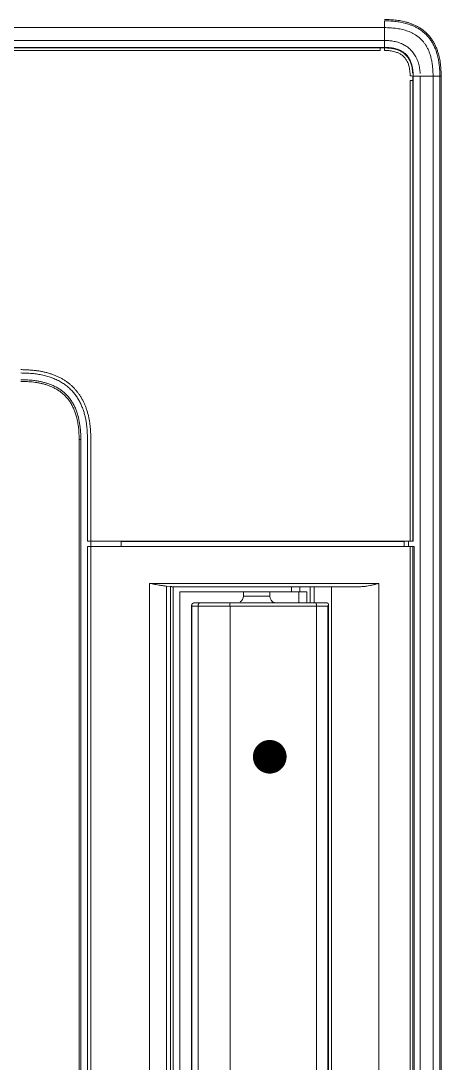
# Model space of a CAD drawing. Header units: metres. Extents: x -101133.8 to -101066.7, y -24899.3 to -24824.7.
# Drawn here: x -101109.6996 to -101109.5748, y -24853.4134 to -24853.1038 of the extents above; entities that cross this region are included whole.
import ezdxf

# ---------------------------------------------------------------- set-up
doc = ezdxf.new("R2010")
doc.units = ezdxf.units.M
doc.header["$LTSCALE"] = 0.2
doc.header["$PDSIZE"] = -5
doc.layers.add('CMT-CVC-MATERIEL', color=30, linetype='Continuous')

# ---------------------------------------------------------------- blocks, each defined once
blk = doc.blocks.new('Cassette 600x600')
at = {"linetype": 'Continuous', "lineweight": 13}
for p, q in [((-19987.53, 565.59), (-20573.93, 565.59)), ((-19987.53, 565.59), (-19987.53, 561.77)), ((-20573.93, 561.77), (-19987.53, 561.77)), ((-19987.53, 559.7), (-19987.53, 561.77)), ((-19987.53, 559.7), (-20125.73, 559.7)), ((-20125.73, 559.55), (-19988.84, 559.55)), ((-19988.84, 558.84), (-20125.73, 558.84)), ((-19988.84, 559.55), (-19987.53, 559.55)), ((-19987.53, 559.55), (-19987.53, 559.7)), ((-19979.18, 551.21), (-19979.18, 549.89)), ((-19979.03, 551.21), (-19979.18, 551.21)), ((-19979.03, 413.01), (-19979.03, 551.21)), ((-19979.03, 551.21), (-19976.97, 551.21)), ((-19976.97, 551.21), (-19976.97, -35.19)), ((-19973.14, 551.21), (-19976.97, 551.21)), ((-19973.14, -35.19), (-19973.14, 551.21)), ((-19971.13, 551.21), (-19971.13, -35.19)), ((-19970.73, 551.21), (-19971.13, 551.21)), ((-19970.73, 551.21), (-19970.73, -35.19)), ((-19979.9, 413.01), (-19979.9, 549.89)), ((-19979.18, 549.89), (-19979.18, 413.01)), ((-20078.23, 443.21), (-20077.73, 443.21)), ((-20078.23, 72.81), (-20078.23, 443.21)), ((-20077.73, 443.21), (-20077.73, 72.81)), ((-20075.73, 422.21), (-20075.73, 443.21)), ((-20074.73, 413.01), (-20074.73, 443.21)), ((-20075.73, 413.01), (-20075.73, 422.21)), ((-20075.73, 415.01), (-20075.73, 414.23)), ((-20074.73, 413.01), (-20075.73, 413.01)), ((-19979.9, 413.01), (-20074.73, 413.01)), ((-20074.73, 411.51), (-20074.73, 413.01)), ((-20065.73, 412.91), (-19981.73, 412.91)), ((-20065.73, 412.91), (-20065.73, 411.51)), ((-19981.73, 413.01), (-19981.73, 412.91)), ((-19981.73, 412.91), (-19981.73, 411.51)), ((-19980.43, 411.51), (-19980.43, 413.01)), ((-19979.18, 413.01), (-19979.9, 413.01)), ((-19979.03, 413.01), (-19979.18, 413.01)), ((-20075.73, 411.51), (-20074.73, 411.51)), ((-20075.73, 104.51), (-20075.73, 411.51)), ((-20074.73, 104.51), (-20074.73, 411.51)), ((-19979.9, 411.51), (-20074.73, 411.51)), ((-19979.9, 104.51), (-19979.9, 411.51)), ((-19979.9, 411.51), (-19979.18, 411.51)), ((-19979.18, 411.51), (-19979.18, 104.51)), ((-19978.72, 411.51), (-19979.18, 411.51)), ((-19978.72, 411.51), (-19978.72, 104.51)), ((-20057.38, 400.51), (-19989.24, 400.51)), ((-20057.38, 115.51), (-20057.38, 400.51)), ((-20052.26, 399.7), (-20052.26, 116.31)), ((-20051.11, 399.59), (-20052.26, 399.7)), ((-20051.11, 116.42), (-20051.11, 399.59)), ((-19994.83, 399.51), (-20050.47, 399.51)), ((-20050.33, 399.51), (-20050.33, 116.51)), ((-20015.19, 398.01), (-20015.19, 399.51)), ((-20012.73, 399.51), (-20012.73, 398.01)), ((-20009.63, 394.71), (-20009.63, 399.51)), ((-20008.47, 394.71), (-20008.47, 399.51)), ((-20003.29, 116.51), (-20003.29, 399.51)), ((-19989.24, 400.51), (-19989.24, 115.51)), ((-20015.19, 398.01), (-20048.33, 398.01)), ((-20048.33, 398.01), (-20048.33, 118.01)), ((-20029.43, 398.01), (-20029.43, 396.71)), ((-20029.43, 396.71), (-20021.63, 396.71)), ((-20021.63, 396.71), (-20021.63, 398.01)), ((-20012.73, 398.01), (-20015.19, 398.01)), ((-20013.03, 398.01), (-20013.03, 394.71)), ((-20010.61, 398.01), (-20012.73, 398.01)), ((-20010.61, 398.01), (-20010.61, 394.71)), ((-20044.82, 393.97), (-20044.82, 122.04)), ((-20042.93, 393.71), (-20044.78, 393.71)), ((-20044.78, 393.71), (-20044.78, 122.31)), ((-20044.11, 394.7), (-20043.93, 394.71)), ((-20043.93, 394.71), (-20042.33, 394.71)), ((-20042.93, 393.71), (-20042.93, 122.31)), ((-20033.43, 393.71), (-20042.93, 393.71)), ((-20042.33, 394.71), (-20033.4, 394.71)), ((-20033.43, 393.71), (-20033.43, 122.31)), ((-20007.73, 393.71), (-20033.43, 393.71)), ((-20033.4, 394.71), (-20008.02, 394.71)), ((-20008.02, 394.71), (-20004.88, 394.71)), ((-20007.73, 393.71), (-20007.73, 122.31)), ((-20004.35, 393.71), (-20007.73, 393.71)), ((-20004.88, 394.71), (-20004.66, 394.69)), ((-20004.35, 122.31), (-20004.35, 393.71)), ((-20004.19, 121.78), (-20004.19, 394.23))]:
    blk.add_line(p, q, dxfattribs=at)
at = {"linetype": 'Continuous', "const_width": 5}
blk.add_lwpolyline([(-20024.13, 349.01, 1), (-20019.13, 349.01, 1)], format="xyb", close=True, dxfattribs=at)
at = {"linetype": 'Continuous', "lineweight": 13}
for centre, radius, start, end in [((-19996.42, 558.93), 8.91, 359.2804, 4.0261), ((-19979.81, 542.32), 8.91, 85.9739, 90.7197), ((-20031.43, 396.71), 2, 300.8445, 0), ((-20019.63, 396.71), 2, 180, 253.2061), ((-20026.04, 393.95), 7.4, 174.1787, 181.9347)]:
    blk.add_arc(centre, radius, start, end, dxfattribs=at)
for points, knots in [([(-19970.73, 551.21), (-19970.74, 551.5), (-19970.75, 551.8), (-19970.76, 552.1), (-19970.77, 552.4), (-19970.78, 552.69), (-19970.8, 552.99), (-19970.81, 553.29), (-19970.83, 553.59), (-19970.85, 553.88), (-19970.88, 554.18), (-19970.91, 554.48), (-19970.94, 554.77), (-19970.98, 555.07), (-19971.02, 555.36), (-19971.07, 555.66), (-19971.11, 555.95), (-19971.17, 556.24), (-19971.23, 556.53), (-19971.29, 556.82), (-19971.36, 557.1), (-19971.44, 557.4), (-19971.52, 557.7), (-19971.61, 558.02), (-19971.68, 558.26), (-19971.75, 558.48), (-19971.8, 558.62), (-19971.86, 558.79), (-19971.92, 558.95), (-19971.99, 559.14), (-19972.06, 559.31), (-19972.12, 559.49), (-19972.19, 559.66), (-19972.27, 559.83), (-19972.34, 560), (-19972.42, 560.17), (-19972.5, 560.34), (-19972.58, 560.51), (-19972.66, 560.67), (-19972.75, 560.84), (-19972.84, 561), (-19972.93, 561.17), (-19973.02, 561.33), (-19973.12, 561.49), (-19973.22, 561.65), (-19973.32, 561.8), (-19973.42, 561.96), (-19973.52, 562.11), (-19973.63, 562.26), (-19973.74, 562.42), (-19973.85, 562.57), (-19973.97, 562.72), (-19974.08, 562.86), (-19974.2, 563.01), (-19974.33, 563.15), (-19974.45, 563.29), (-19974.57, 563.43), (-19974.7, 563.57), (-19974.83, 563.7), (-19974.97, 563.84), (-19975.1, 563.97), (-19975.24, 564.1), (-19975.38, 564.23), (-19975.52, 564.35), (-19975.66, 564.47), (-19975.8, 564.59), (-19975.95, 564.71), (-19976.1, 564.83), (-19976.25, 564.95), (-19976.4, 565.05), (-19976.54, 565.16), (-19976.67, 565.25), (-19976.86, 565.37), (-19977.09, 565.52), (-19977.42, 565.72), (-19977.73, 565.89), (-19978.04, 566.07), (-19978.33, 566.21), (-19978.64, 566.35), (-19978.94, 566.48), (-19979.25, 566.62), (-19979.57, 566.74), (-19979.9, 566.86), (-19980.23, 566.97), (-19980.53, 567.07), (-19980.84, 567.16), (-19981.11, 567.24), (-19981.39, 567.31), (-19981.67, 567.38), (-19981.96, 567.45), (-19982.25, 567.51), (-19982.54, 567.57), (-19982.83, 567.63), (-19983.12, 567.68), (-19983.41, 567.72), (-19983.7, 567.76), (-19983.99, 567.8), (-19984.29, 567.83), (-19984.58, 567.86), (-19984.87, 567.88), (-19985.17, 567.91), (-19985.46, 567.92), (-19985.76, 567.94), (-19986.05, 567.95), (-19986.35, 567.97), (-19986.64, 567.98), (-19986.94, 567.99), (-19987.23, 568), (-19987.53, 568.01)], [0, 0, 0, 0, 1, 1, 1, 2, 2, 2, 3, 3, 3, 4, 4, 4, 5, 5, 5, 6, 6, 6, 7, 7, 7, 8, 8, 8, 9, 9, 9, 10, 10, 10, 11, 11, 11, 12, 12, 12, 13, 13, 13, 14, 14, 14, 15, 15, 15, 16, 16, 16, 17, 17, 17, 18, 18, 18, 19, 19, 19, 20, 20, 20, 21, 21, 21, 22, 22, 22, 23, 23, 23, 24, 24, 24, 25, 25, 25, 26, 26, 26, 27, 27, 27, 28, 28, 28, 29, 29, 29, 30, 30, 30, 31, 31, 31, 32, 32, 32, 33, 33, 33, 34, 34, 34, 35, 35, 35, 36, 36, 36, 36]), ([(-19987.53, 565.59), (-19987.53, 565.66), (-19987.53, 565.72), (-19987.53, 565.79), (-19987.53, 565.85), (-19987.53, 565.92), (-19987.53, 565.98), (-19987.53, 566.05), (-19987.53, 566.11), (-19987.53, 566.17), (-19987.53, 566.23), (-19987.53, 566.3), (-19987.53, 566.35), (-19987.53, 566.41), (-19987.53, 566.47), (-19987.53, 566.53), (-19987.53, 566.58), (-19987.53, 566.64), (-19987.53, 566.69), (-19987.53, 566.74), (-19987.53, 566.79), (-19987.53, 566.84), (-19987.53, 566.89), (-19987.53, 566.94), (-19987.53, 566.99), (-19987.53, 567.03), (-19987.53, 567.07), (-19987.53, 567.12), (-19987.53, 567.16), (-19987.53, 567.2), (-19987.53, 567.23), (-19987.53, 567.27), (-19987.53, 567.3), (-19987.53, 567.33), (-19987.53, 567.37), (-19987.53, 567.39), (-19987.53, 567.42), (-19987.53, 567.44), (-19987.53, 567.46), (-19987.53, 567.48), (-19987.53, 567.5), (-19987.53, 567.52), (-19987.53, 567.53), (-19987.53, 567.55), (-19987.53, 567.56), (-19987.53, 567.57), (-19987.53, 567.58), (-19987.53, 567.59), (-19987.53, 567.61)], [0, 0, 0, 0, 1, 1, 1, 2, 2, 2, 3, 3, 3, 4, 4, 4, 5, 5, 5, 6, 6, 6, 7, 7, 7, 8, 8, 8, 9, 9, 9, 10, 10, 10, 11, 11, 11, 12, 12, 12, 13, 13, 13, 14, 14, 14, 15, 15, 15, 16, 16, 16, 16]), ([(-19987.53, 567.61), (-19987.48, 567.61), (-19987.44, 567.61), (-19987.39, 567.61), (-19987.34, 567.61), (-19987.3, 567.61), (-19987.25, 567.6), (-19987.2, 567.6), (-19987.15, 567.6), (-19987.11, 567.6), (-19987.06, 567.6), (-19987.02, 567.6), (-19986.97, 567.6), (-19986.76, 567.6), (-19986.43, 567.59), (-19986.13, 567.58), (-19985.84, 567.56), (-19985.57, 567.55), (-19985.3, 567.53), (-19985.03, 567.51), (-19984.75, 567.48), (-19984.47, 567.45), (-19984.19, 567.42), (-19983.92, 567.39), (-19983.64, 567.35), (-19983.37, 567.31), (-19983.1, 567.27), (-19982.82, 567.22), (-19982.55, 567.17), (-19982.28, 567.11), (-19982.01, 567.05), (-19981.74, 566.99), (-19981.46, 566.92), (-19981.2, 566.85), (-19980.94, 566.78), (-19980.69, 566.71), (-19980.4, 566.61), (-19980.12, 566.52), (-19979.79, 566.4), (-19979.48, 566.28), (-19979.17, 566.15), (-19978.87, 566.02), (-19978.58, 565.88), (-19978.29, 565.75), (-19978.01, 565.6), (-19977.71, 565.43), (-19977.41, 565.26), (-19977.1, 565.06), (-19976.88, 564.91), (-19976.71, 564.79), (-19976.59, 564.71), (-19976.46, 564.61), (-19976.33, 564.51), (-19976.19, 564.4), (-19976.06, 564.29), (-19975.92, 564.18), (-19975.8, 564.07), (-19975.67, 563.96), (-19975.54, 563.84), (-19975.42, 563.72), (-19975.29, 563.6), (-19975.17, 563.48), (-19975.05, 563.36), (-19974.94, 563.24), (-19974.82, 563.11), (-19974.7, 562.98), (-19974.59, 562.85), (-19974.48, 562.72), (-19974.37, 562.59), (-19974.27, 562.46), (-19974.16, 562.32), (-19974.06, 562.19), (-19973.96, 562.04), (-19973.85, 561.9), (-19973.74, 561.73), (-19973.64, 561.57), (-19973.53, 561.4), (-19973.43, 561.24), (-19973.34, 561.07), (-19973.24, 560.91), (-19973.15, 560.74), (-19973.06, 560.57), (-19972.97, 560.4), (-19972.88, 560.23), (-19972.8, 560.05), (-19972.72, 559.88), (-19972.64, 559.7), (-19972.57, 559.53), (-19972.49, 559.35), (-19972.42, 559.17), (-19972.35, 558.99), (-19972.29, 558.81), (-19972.22, 558.62), (-19972.16, 558.45), (-19972.1, 558.27), (-19972.05, 558.1), (-19971.99, 557.9), (-19971.93, 557.69), (-19971.86, 557.44), (-19971.8, 557.2), (-19971.74, 556.96), (-19971.68, 556.73), (-19971.63, 556.49), (-19971.58, 556.26), (-19971.54, 556.02), (-19971.5, 555.78), (-19971.45, 555.54), (-19971.42, 555.31), (-19971.38, 555.07), (-19971.35, 554.83), (-19971.32, 554.59), (-19971.29, 554.35), (-19971.26, 554.11), (-19971.24, 553.86), (-19971.22, 553.63), (-19971.2, 553.39), (-19971.19, 553.16), (-19971.17, 552.91), (-19971.16, 552.65), (-19971.15, 552.37), (-19971.14, 552.18), (-19971.14, 552.09), (-19971.14, 552.02), (-19971.14, 551.94), (-19971.14, 551.86), (-19971.14, 551.78), (-19971.13, 551.69), (-19971.13, 551.61), (-19971.13, 551.53), (-19971.13, 551.45), (-19971.13, 551.37), (-19971.13, 551.29), (-19971.13, 551.21)], [0, 0, 0, 0, 1, 1, 1, 2, 2, 2, 3, 3, 3, 4, 4, 4, 5, 5, 5, 6, 6, 6, 7, 7, 7, 8, 8, 8, 9, 9, 9, 10, 10, 10, 11, 11, 11, 12, 12, 12, 13, 13, 13, 14, 14, 14, 15, 15, 15, 16, 16, 16, 17, 17, 17, 18, 18, 18, 19, 19, 19, 20, 20, 20, 21, 21, 21, 22, 22, 22, 23, 23, 23, 24, 24, 24, 25, 25, 25, 26, 26, 26, 27, 27, 27, 28, 28, 28, 29, 29, 29, 30, 30, 30, 31, 31, 31, 32, 32, 32, 33, 33, 33, 34, 34, 34, 35, 35, 35, 36, 36, 36, 37, 37, 37, 38, 38, 38, 39, 39, 39, 40, 40, 40, 41, 41, 41, 42, 42, 42, 43, 43, 43, 44, 44, 44, 44]), ([(-19973.14, 551.21), (-19973.14, 551.28), (-19973.14, 551.36), (-19973.14, 551.43), (-19973.14, 551.51), (-19973.14, 551.59), (-19973.15, 551.66), (-19973.15, 551.74), (-19973.15, 551.82), (-19973.15, 551.89), (-19973.15, 551.97), (-19973.15, 552.03), (-19973.16, 552.12), (-19973.16, 552.29), (-19973.17, 552.55), (-19973.18, 552.78), (-19973.2, 553.01), (-19973.21, 553.22), (-19973.23, 553.44), (-19973.25, 553.66), (-19973.27, 553.88), (-19973.29, 554.1), (-19973.32, 554.32), (-19973.34, 554.54), (-19973.38, 554.75), (-19973.41, 554.97), (-19973.44, 555.19), (-19973.48, 555.4), (-19973.52, 555.62), (-19973.56, 555.84), (-19973.6, 556.05), (-19973.65, 556.27), (-19973.7, 556.47), (-19973.75, 556.69), (-19973.81, 556.91), (-19973.88, 557.15), (-19973.93, 557.33), (-19973.99, 557.51), (-19974.03, 557.65), (-19974.08, 557.8), (-19974.13, 557.95), (-19974.19, 558.11), (-19974.25, 558.26), (-19974.31, 558.42), (-19974.37, 558.57), (-19974.43, 558.72), (-19974.5, 558.87), (-19974.56, 559.02), (-19974.63, 559.17), (-19974.7, 559.32), (-19974.78, 559.46), (-19974.85, 559.61), (-19974.93, 559.75), (-19975, 559.9), (-19975.09, 560.04), (-19975.17, 560.18), (-19975.26, 560.33), (-19975.34, 560.46), (-19975.43, 560.59), (-19975.5, 560.7), (-19975.62, 560.87), (-19975.76, 561.05), (-19975.95, 561.3), (-19976.14, 561.53), (-19976.34, 561.76), (-19976.52, 561.95), (-19976.72, 562.15), (-19976.92, 562.34), (-19977.13, 562.53), (-19977.35, 562.71), (-19977.57, 562.89), (-19977.8, 563.06), (-19978.03, 563.22), (-19978.26, 563.38), (-19978.49, 563.53), (-19978.73, 563.67), (-19978.97, 563.81), (-19979.22, 563.94), (-19979.47, 564.06), (-19979.72, 564.18), (-19979.98, 564.29), (-19980.24, 564.4), (-19980.5, 564.5), (-19980.76, 564.6), (-19981.02, 564.68), (-19981.29, 564.77), (-19981.55, 564.85), (-19981.81, 564.92), (-19982.08, 565), (-19982.34, 565.06), (-19982.61, 565.12), (-19982.88, 565.18), (-19983.15, 565.23), (-19983.42, 565.28), (-19983.69, 565.32), (-19983.96, 565.36), (-19984.24, 565.4), (-19984.51, 565.43), (-19984.78, 565.46), (-19985.06, 565.48), (-19985.33, 565.5), (-19985.6, 565.52), (-19985.88, 565.53), (-19986.15, 565.55), (-19986.43, 565.56), (-19986.7, 565.57), (-19986.98, 565.58), (-19987.25, 565.58), (-19987.53, 565.59)], [0, 0, 0, 0, 1, 1, 1, 2, 2, 2, 3, 3, 3, 4, 4, 4, 5, 5, 5, 6, 6, 6, 7, 7, 7, 8, 8, 8, 9, 9, 9, 10, 10, 10, 11, 11, 11, 12, 12, 12, 13, 13, 13, 14, 14, 14, 15, 15, 15, 16, 16, 16, 17, 17, 17, 18, 18, 18, 19, 19, 19, 20, 20, 20, 21, 21, 21, 22, 22, 22, 23, 23, 23, 24, 24, 24, 25, 25, 25, 26, 26, 26, 27, 27, 27, 28, 28, 28, 29, 29, 29, 30, 30, 30, 31, 31, 31, 32, 32, 32, 33, 33, 33, 34, 34, 34, 35, 35, 35, 36, 36, 36, 36]), ([(-19987.53, 561.77), (-19987.33, 561.77), (-19987.12, 561.76), (-19986.92, 561.76), (-19986.72, 561.75), (-19986.51, 561.74), (-19986.31, 561.72), (-19986.1, 561.71), (-19985.9, 561.69), (-19985.7, 561.67), (-19985.5, 561.64), (-19985.32, 561.62), (-19985.09, 561.58), (-19984.87, 561.54), (-19984.6, 561.49), (-19984.35, 561.43), (-19984.09, 561.37), (-19983.85, 561.31), (-19983.61, 561.24), (-19983.37, 561.17), (-19983.14, 561.09), (-19982.89, 560.99), (-19982.65, 560.9), (-19982.4, 560.79), (-19982.2, 560.69), (-19981.99, 560.59), (-19981.83, 560.51), (-19981.67, 560.42), (-19981.5, 560.32), (-19981.33, 560.22), (-19981.16, 560.11), (-19980.99, 560), (-19980.83, 559.88), (-19980.67, 559.76), (-19980.52, 559.65), (-19980.37, 559.53), (-19980.21, 559.39), (-19980.04, 559.24), (-19979.86, 559.08), (-19979.7, 558.91), (-19979.53, 558.73), (-19979.37, 558.56), (-19979.22, 558.38), (-19979.08, 558.2), (-19978.93, 558.01), (-19978.8, 557.82), (-19978.66, 557.64), (-19978.54, 557.45), (-19978.41, 557.23), (-19978.29, 557.02), (-19978.16, 556.77), (-19978.04, 556.53), (-19977.92, 556.29), (-19977.82, 556.04), (-19977.73, 555.8), (-19977.63, 555.55), (-19977.55, 555.3), (-19977.47, 555.04), (-19977.4, 554.78), (-19977.33, 554.52), (-19977.27, 554.27), (-19977.22, 554.01), (-19977.17, 553.76), (-19977.13, 553.51), (-19977.09, 553.26), (-19977.06, 553), (-19977.04, 552.74), (-19977.01, 552.49), (-19977, 552.23), (-19976.98, 551.97)], [0, 0, 0, 0, 1, 1, 1, 2, 2, 2, 3, 3, 3, 4, 4, 4, 5, 5, 5, 6, 6, 6, 7, 7, 7, 8, 8, 8, 9, 9, 9, 10, 10, 10, 11, 11, 11, 12, 12, 12, 13, 13, 13, 14, 14, 14, 15, 15, 15, 16, 16, 16, 17, 17, 17, 18, 18, 18, 19, 19, 19, 20, 20, 20, 21, 21, 21, 22, 22, 22, 23, 23, 23, 23]), ([(-19988.84, 558.84), (-19988.84, 558.86), (-19988.84, 558.89), (-19988.84, 558.91), (-19988.84, 558.93), (-19988.84, 558.96), (-19988.84, 558.98), (-19988.84, 559), (-19988.84, 559.02), (-19988.84, 559.05), (-19988.84, 559.07), (-19988.84, 559.09), (-19988.84, 559.11), (-19988.84, 559.13), (-19988.84, 559.15), (-19988.84, 559.17), (-19988.84, 559.19), (-19988.84, 559.21), (-19988.84, 559.23), (-19988.84, 559.25), (-19988.84, 559.27), (-19988.84, 559.29), (-19988.84, 559.3), (-19988.84, 559.32), (-19988.84, 559.34), (-19988.84, 559.35), (-19988.84, 559.37), (-19988.84, 559.38), (-19988.84, 559.4), (-19988.84, 559.41), (-19988.84, 559.42), (-19988.84, 559.44), (-19988.84, 559.45), (-19988.84, 559.46), (-19988.84, 559.47), (-19988.84, 559.48), (-19988.84, 559.49), (-19988.84, 559.5), (-19988.84, 559.5), (-19988.84, 559.51), (-19988.84, 559.52), (-19988.84, 559.52), (-19988.84, 559.53), (-19988.84, 559.53), (-19988.84, 559.54), (-19988.84, 559.54), (-19988.84, 559.55), (-19988.84, 559.55), (-19988.84, 559.55)], [0, 0, 0, 0, 1, 1, 1, 2, 2, 2, 3, 3, 3, 4, 4, 4, 5, 5, 5, 6, 6, 6, 7, 7, 7, 8, 8, 8, 9, 9, 9, 10, 10, 10, 11, 11, 11, 12, 12, 12, 13, 13, 13, 14, 14, 14, 15, 15, 15, 16, 16, 16, 16]), ([(-19979.03, 551.21), (-19979.04, 551.36), (-19979.04, 551.51), (-19979.05, 551.67), (-19979.05, 551.82), (-19979.06, 551.98), (-19979.07, 552.13), (-19979.07, 552.28), (-19979.08, 552.44), (-19979.1, 552.59), (-19979.11, 552.74), (-19979.12, 552.9), (-19979.14, 553.05), (-19979.16, 553.2), (-19979.18, 553.35), (-19979.21, 553.5), (-19979.23, 553.66), (-19979.26, 553.81), (-19979.29, 553.96), (-19979.32, 554.11), (-19979.36, 554.26), (-19979.4, 554.41), (-19979.44, 554.55), (-19979.48, 554.69), (-19979.53, 554.85), (-19979.58, 555.01), (-19979.65, 555.2), (-19979.72, 555.37), (-19979.79, 555.55), (-19979.86, 555.72), (-19979.94, 555.88), (-19980.02, 556.05), (-19980.11, 556.21), (-19980.2, 556.37), (-19980.3, 556.53), (-19980.4, 556.69), (-19980.51, 556.84), (-19980.61, 556.99), (-19980.73, 557.14), (-19980.85, 557.28), (-19980.98, 557.42), (-19981.11, 557.56), (-19981.24, 557.68), (-19981.38, 557.81), (-19981.52, 557.94), (-19981.66, 558.05), (-19981.81, 558.17), (-19981.97, 558.28), (-19982.12, 558.38), (-19982.27, 558.48), (-19982.41, 558.56), (-19982.55, 558.64), (-19982.7, 558.72), (-19982.85, 558.8), (-19983.01, 558.87), (-19983.16, 558.94), (-19983.32, 559), (-19983.48, 559.06), (-19983.64, 559.12), (-19983.81, 559.18), (-19983.96, 559.23), (-19984.11, 559.28), (-19984.25, 559.32), (-19984.39, 559.35), (-19984.54, 559.39), (-19984.69, 559.42), (-19984.83, 559.46), (-19984.98, 559.49), (-19985.13, 559.51), (-19985.28, 559.54), (-19985.43, 559.56), (-19985.57, 559.58), (-19985.72, 559.6), (-19985.87, 559.62), (-19986.02, 559.63), (-19986.17, 559.64), (-19986.32, 559.65), (-19986.47, 559.66), (-19986.63, 559.67), (-19986.78, 559.68), (-19986.93, 559.68), (-19987.08, 559.69), (-19987.23, 559.69), (-19987.38, 559.7), (-19987.53, 559.7)], [0, 0, 0, 0, 1, 1, 1, 2, 2, 2, 3, 3, 3, 4, 4, 4, 5, 5, 5, 6, 6, 6, 7, 7, 7, 8, 8, 8, 9, 9, 9, 10, 10, 10, 11, 11, 11, 12, 12, 12, 13, 13, 13, 14, 14, 14, 15, 15, 15, 16, 16, 16, 17, 17, 17, 18, 18, 18, 19, 19, 19, 20, 20, 20, 21, 21, 21, 22, 22, 22, 23, 23, 23, 24, 24, 24, 25, 25, 25, 26, 26, 26, 27, 27, 27, 28, 28, 28, 28]), ([(-19987.53, 559.55), (-19987.38, 559.55), (-19987.23, 559.55), (-19987.08, 559.55), (-19986.93, 559.55), (-19986.78, 559.54), (-19986.63, 559.53), (-19986.48, 559.52), (-19986.33, 559.51), (-19986.18, 559.5), (-19986.03, 559.49), (-19985.88, 559.47), (-19985.73, 559.45), (-19985.58, 559.43), (-19985.43, 559.41), (-19985.28, 559.39), (-19985.14, 559.37), (-19984.99, 559.34), (-19984.84, 559.31), (-19984.69, 559.28), (-19984.54, 559.24), (-19984.4, 559.21), (-19984.26, 559.17), (-19984.13, 559.13), (-19983.97, 559.08), (-19983.81, 559.03), (-19983.63, 558.97), (-19983.46, 558.91), (-19983.3, 558.84), (-19983.13, 558.77), (-19982.97, 558.7), (-19982.81, 558.62), (-19982.66, 558.54), (-19982.5, 558.45), (-19982.35, 558.36), (-19982.2, 558.27), (-19982.05, 558.17), (-19981.9, 558.06), (-19981.75, 557.95), (-19981.61, 557.83), (-19981.47, 557.71), (-19981.33, 557.58), (-19981.2, 557.45), (-19981.08, 557.32), (-19980.95, 557.18), (-19980.83, 557.04), (-19980.72, 556.89), (-19980.61, 556.75), (-19980.5, 556.59), (-19980.4, 556.43), (-19980.3, 556.26), (-19980.2, 556.09), (-19980.11, 555.92), (-19980.03, 555.74), (-19979.95, 555.56), (-19979.87, 555.38), (-19979.8, 555.19), (-19979.73, 555.02), (-19979.67, 554.84), (-19979.62, 554.68), (-19979.56, 554.46), (-19979.5, 554.23), (-19979.43, 553.93), (-19979.38, 553.65), (-19979.33, 553.38), (-19979.29, 553.11), (-19979.26, 552.84), (-19979.24, 552.57), (-19979.22, 552.3), (-19979.2, 552.02)], [0, 0, 0, 0, 1, 1, 1, 2, 2, 2, 3, 3, 3, 4, 4, 4, 5, 5, 5, 6, 6, 6, 7, 7, 7, 8, 8, 8, 9, 9, 9, 10, 10, 10, 11, 11, 11, 12, 12, 12, 13, 13, 13, 14, 14, 14, 15, 15, 15, 16, 16, 16, 17, 17, 17, 18, 18, 18, 19, 19, 19, 20, 20, 20, 21, 21, 21, 22, 22, 22, 23, 23, 23, 23]), ([(-19979.92, 551.23), (-19979.93, 551.48), (-19979.95, 551.74), (-19979.97, 552), (-19979.99, 552.25), (-19980.01, 552.51), (-19980.04, 552.76), (-19980.07, 553.01), (-19980.1, 553.26), (-19980.15, 553.52), (-19980.2, 553.78), (-19980.26, 554.06), (-19980.32, 554.27), (-19980.37, 554.48), (-19980.42, 554.61), (-19980.47, 554.76), (-19980.53, 554.92), (-19980.6, 555.08), (-19980.67, 555.25), (-19980.74, 555.41), (-19980.81, 555.56), (-19980.9, 555.71), (-19980.98, 555.86), (-19981.08, 556.02), (-19981.17, 556.15), (-19981.27, 556.29), (-19981.36, 556.41), (-19981.46, 556.54), (-19981.56, 556.66), (-19981.66, 556.78), (-19981.78, 556.89), (-19981.89, 557), (-19982, 557.11), (-19982.12, 557.22), (-19982.25, 557.32), (-19982.37, 557.42), (-19982.5, 557.51), (-19982.63, 557.6), (-19982.76, 557.68), (-19982.9, 557.76), (-19983.03, 557.84), (-19983.17, 557.91), (-19983.31, 557.98), (-19983.46, 558.05), (-19983.61, 558.12), (-19983.74, 558.17), (-19983.88, 558.23), (-19984, 558.27), (-19984.19, 558.33), (-19984.38, 558.39), (-19984.63, 558.47), (-19984.88, 558.52), (-19985.12, 558.58), (-19985.35, 558.63), (-19985.58, 558.66), (-19985.81, 558.7), (-19986.04, 558.73), (-19986.3, 558.75), (-19986.55, 558.78), (-19986.84, 558.8), (-19987.01, 558.8), (-19987.06, 558.8), (-19987.1, 558.81), (-19987.14, 558.81), (-19987.18, 558.81), (-19987.22, 558.81), (-19987.26, 558.81), (-19987.3, 558.81), (-19987.34, 558.81), (-19987.38, 558.81), (-19987.43, 558.82), (-19987.47, 558.82), (-19987.51, 558.82)], [0, 0, 0, 0, 1, 1, 1, 2, 2, 2, 3, 3, 3, 4, 4, 4, 5, 5, 5, 6, 6, 6, 7, 7, 7, 8, 8, 8, 9, 9, 9, 10, 10, 10, 11, 11, 11, 12, 12, 12, 13, 13, 13, 14, 14, 14, 15, 15, 15, 16, 16, 16, 17, 17, 17, 18, 18, 18, 19, 19, 19, 20, 20, 20, 21, 21, 21, 22, 22, 22, 23, 23, 23, 24, 24, 24, 24]), ([(-19973.14, 551.21), (-19973.08, 551.21), (-19973.01, 551.21), (-19972.95, 551.21), (-19972.88, 551.21), (-19972.82, 551.21), (-19972.75, 551.21), (-19972.69, 551.21), (-19972.62, 551.21), (-19972.56, 551.21), (-19972.5, 551.21), (-19972.44, 551.21), (-19972.38, 551.21), (-19972.32, 551.21), (-19972.26, 551.21), (-19972.21, 551.21), (-19972.15, 551.21), (-19972.1, 551.21), (-19972.04, 551.21), (-19971.99, 551.21), (-19971.94, 551.21), (-19971.89, 551.21), (-19971.84, 551.21), (-19971.79, 551.21), (-19971.75, 551.21), (-19971.7, 551.21), (-19971.66, 551.21), (-19971.62, 551.21), (-19971.58, 551.21), (-19971.54, 551.21), (-19971.5, 551.21), (-19971.47, 551.21), (-19971.43, 551.21), (-19971.4, 551.21), (-19971.37, 551.21), (-19971.34, 551.21), (-19971.32, 551.21), (-19971.29, 551.21), (-19971.27, 551.21), (-19971.25, 551.21), (-19971.23, 551.21), (-19971.22, 551.21), (-19971.2, 551.21), (-19971.19, 551.21), (-19971.18, 551.21), (-19971.16, 551.21), (-19971.15, 551.21), (-19971.14, 551.21), (-19971.13, 551.21)], [0, 0, 0, 0, 1, 1, 1, 2, 2, 2, 3, 3, 3, 4, 4, 4, 5, 5, 5, 6, 6, 6, 7, 7, 7, 8, 8, 8, 9, 9, 9, 10, 10, 10, 11, 11, 11, 12, 12, 12, 13, 13, 13, 14, 14, 14, 15, 15, 15, 16, 16, 16, 16]), ([(-19979.9, 549.89), (-19979.87, 549.89), (-19979.85, 549.89), (-19979.83, 549.89), (-19979.8, 549.89), (-19979.78, 549.89), (-19979.76, 549.89), (-19979.73, 549.89), (-19979.71, 549.89), (-19979.69, 549.89), (-19979.67, 549.89), (-19979.64, 549.89), (-19979.62, 549.89), (-19979.6, 549.89), (-19979.58, 549.89), (-19979.56, 549.89), (-19979.54, 549.89), (-19979.52, 549.89), (-19979.5, 549.89), (-19979.48, 549.89), (-19979.47, 549.89), (-19979.45, 549.89), (-19979.43, 549.89), (-19979.42, 549.89), (-19979.4, 549.89), (-19979.38, 549.89), (-19979.37, 549.89), (-19979.35, 549.89), (-19979.34, 549.89), (-19979.33, 549.89), (-19979.31, 549.89), (-19979.3, 549.89), (-19979.29, 549.89), (-19979.28, 549.89), (-19979.27, 549.89), (-19979.26, 549.89), (-19979.25, 549.89), (-19979.24, 549.89), (-19979.23, 549.89), (-19979.23, 549.89), (-19979.22, 549.89), (-19979.21, 549.89), (-19979.21, 549.89), (-19979.2, 549.89), (-19979.2, 549.89), (-19979.19, 549.89), (-19979.19, 549.89), (-19979.19, 549.89), (-19979.18, 549.89)], [0, 0, 0, 0, 1, 1, 1, 2, 2, 2, 3, 3, 3, 4, 4, 4, 5, 5, 5, 6, 6, 6, 7, 7, 7, 8, 8, 8, 9, 9, 9, 10, 10, 10, 11, 11, 11, 12, 12, 12, 13, 13, 13, 14, 14, 14, 15, 15, 15, 16, 16, 16, 16]), ([(-20074.73, 443.21), (-20074.74, 443.6), (-20074.76, 444), (-20074.77, 444.4), (-20074.79, 444.8), (-20074.81, 445.21), (-20074.83, 445.6), (-20074.85, 446), (-20074.88, 446.39), (-20074.92, 446.8), (-20074.95, 447.2), (-20075, 447.61), (-20075.05, 447.99), (-20075.1, 448.36), (-20075.15, 448.7), (-20075.22, 449.05), (-20075.28, 449.4), (-20075.35, 449.76), (-20075.43, 450.11), (-20075.51, 450.46), (-20075.6, 450.8), (-20075.7, 451.15), (-20075.8, 451.5), (-20075.91, 451.86), (-20076.02, 452.18), (-20076.13, 452.51), (-20076.24, 452.81), (-20076.36, 453.12), (-20076.48, 453.42), (-20076.6, 453.73), (-20076.74, 454.03), (-20076.88, 454.33), (-20077.02, 454.63), (-20077.17, 454.92), (-20077.33, 455.22), (-20077.49, 455.51), (-20077.66, 455.79), (-20077.82, 456.06), (-20077.99, 456.32), (-20078.17, 456.58), (-20078.34, 456.84), (-20078.53, 457.1), (-20078.72, 457.34), (-20078.92, 457.59), (-20079.12, 457.84), (-20079.33, 458.07), (-20079.53, 458.31), (-20079.75, 458.54), (-20079.97, 458.76), (-20080.2, 458.99), (-20080.43, 459.2), (-20080.66, 459.41), (-20080.9, 459.62), (-20081.14, 459.82), (-20081.39, 460.01), (-20081.64, 460.21), (-20081.9, 460.39), (-20082.15, 460.57), (-20082.41, 460.75), (-20082.67, 460.91), (-20082.95, 461.08), (-20083.23, 461.24), (-20083.52, 461.41), (-20083.81, 461.56), (-20084.11, 461.72), (-20084.4, 461.86), (-20084.71, 461.99), (-20085.01, 462.13), (-20085.31, 462.26), (-20085.62, 462.38), (-20085.92, 462.5), (-20086.22, 462.61), (-20086.55, 462.72), (-20086.88, 462.83), (-20087.23, 462.94), (-20087.58, 463.03), (-20087.93, 463.13), (-20088.28, 463.22), (-20088.63, 463.3), (-20088.98, 463.38), (-20089.33, 463.45), (-20089.68, 463.52), (-20090.03, 463.58), (-20090.37, 463.64), (-20090.75, 463.69), (-20091.12, 463.74), (-20091.53, 463.78), (-20091.94, 463.82), (-20092.34, 463.85), (-20092.73, 463.88), (-20093.13, 463.91), (-20093.53, 463.93), (-20093.93, 463.95), (-20094.33, 463.96), (-20094.73, 463.98), (-20095.13, 463.99), (-20095.53, 464.01)], [0, 0, 0, 0, 1, 1, 1, 2, 2, 2, 3, 3, 3, 4, 4, 4, 5, 5, 5, 6, 6, 6, 7, 7, 7, 8, 8, 8, 9, 9, 9, 10, 10, 10, 11, 11, 11, 12, 12, 12, 13, 13, 13, 14, 14, 14, 15, 15, 15, 16, 16, 16, 17, 17, 17, 18, 18, 18, 19, 19, 19, 20, 20, 20, 21, 21, 21, 22, 22, 22, 23, 23, 23, 24, 24, 24, 25, 25, 25, 26, 26, 26, 27, 27, 27, 28, 28, 28, 29, 29, 29, 30, 30, 30, 31, 31, 31, 32, 32, 32, 32]), ([(-20075.73, 443.21), (-20075.74, 443.59), (-20075.76, 443.97), (-20075.77, 444.36), (-20075.79, 444.74), (-20075.8, 445.13), (-20075.82, 445.51), (-20075.85, 445.89), (-20075.87, 446.28), (-20075.91, 446.66), (-20075.94, 447.04), (-20075.98, 447.42), (-20076.03, 447.81), (-20076.08, 448.19), (-20076.15, 448.58), (-20076.22, 448.98), (-20076.29, 449.37), (-20076.38, 449.76), (-20076.47, 450.14), (-20076.56, 450.51), (-20076.66, 450.88), (-20076.78, 451.28), (-20076.9, 451.68), (-20077.05, 452.1), (-20077.15, 452.4), (-20077.24, 452.64), (-20077.31, 452.81), (-20077.38, 452.99), (-20077.46, 453.17), (-20077.54, 453.37), (-20077.63, 453.57), (-20077.72, 453.76), (-20077.8, 453.95), (-20077.9, 454.14), (-20077.99, 454.32), (-20078.08, 454.51), (-20078.19, 454.7), (-20078.29, 454.88), (-20078.39, 455.07), (-20078.5, 455.25), (-20078.62, 455.44), (-20078.73, 455.62), (-20078.85, 455.8), (-20078.97, 455.98), (-20079.09, 456.16), (-20079.21, 456.33), (-20079.34, 456.51), (-20079.47, 456.68), (-20079.6, 456.85), (-20079.73, 457.01), (-20079.87, 457.17), (-20080, 457.33), (-20080.14, 457.49), (-20080.28, 457.64), (-20080.43, 457.8), (-20080.57, 457.95), (-20080.72, 458.1), (-20080.87, 458.24), (-20081.02, 458.39), (-20081.17, 458.53), (-20081.34, 458.67), (-20081.5, 458.81), (-20081.66, 458.95), (-20081.83, 459.09), (-20082, 459.22), (-20082.18, 459.36), (-20082.35, 459.48), (-20082.53, 459.61), (-20082.71, 459.74), (-20082.89, 459.86), (-20083.06, 459.97), (-20083.24, 460.08), (-20083.44, 460.2), (-20083.63, 460.32), (-20083.86, 460.45), (-20084.07, 460.57), (-20084.29, 460.69), (-20084.51, 460.8), (-20084.73, 460.9), (-20084.95, 461.01), (-20085.17, 461.11), (-20085.4, 461.21), (-20085.62, 461.31), (-20085.85, 461.4), (-20086.08, 461.49), (-20086.31, 461.58), (-20086.55, 461.66), (-20086.79, 461.74), (-20087.03, 461.82), (-20087.27, 461.9), (-20087.51, 461.97), (-20087.76, 462.04), (-20088, 462.11), (-20088.24, 462.17), (-20088.49, 462.23), (-20088.72, 462.29), (-20088.98, 462.35), (-20089.24, 462.41), (-20089.51, 462.46), (-20089.78, 462.52), (-20090.05, 462.57), (-20090.32, 462.61), (-20090.59, 462.65), (-20090.86, 462.7), (-20091.13, 462.73), (-20091.4, 462.77), (-20091.67, 462.8), (-20091.94, 462.83), (-20092.22, 462.85), (-20092.49, 462.88), (-20092.77, 462.9), (-20093.04, 462.92), (-20093.32, 462.93), (-20093.59, 462.95), (-20093.87, 462.96), (-20094.15, 462.97), (-20094.42, 462.98), (-20094.7, 462.98), (-20094.98, 462.99), (-20095.25, 463), (-20095.53, 463.01)], [0, 0, 0, 0, 1, 1, 1, 2, 2, 2, 3, 3, 3, 4, 4, 4, 5, 5, 5, 6, 6, 6, 7, 7, 7, 8, 8, 8, 9, 9, 9, 10, 10, 10, 11, 11, 11, 12, 12, 12, 13, 13, 13, 14, 14, 14, 15, 15, 15, 16, 16, 16, 17, 17, 17, 18, 18, 18, 19, 19, 19, 20, 20, 20, 21, 21, 21, 22, 22, 22, 23, 23, 23, 24, 24, 24, 25, 25, 25, 26, 26, 26, 27, 27, 27, 28, 28, 28, 29, 29, 29, 30, 30, 30, 31, 31, 31, 32, 32, 32, 33, 33, 33, 34, 34, 34, 35, 35, 35, 36, 36, 36, 37, 37, 37, 38, 38, 38, 39, 39, 39, 40, 40, 40, 40]), ([(-20095.53, 461.01), (-20095.21, 461), (-20094.88, 461), (-20094.56, 460.99), (-20094.23, 460.98), (-20093.91, 460.97), (-20093.59, 460.95), (-20093.26, 460.93), (-20092.94, 460.91), (-20092.62, 460.88), (-20092.29, 460.85), (-20091.97, 460.82), (-20091.65, 460.78), (-20091.32, 460.74), (-20090.99, 460.69), (-20090.67, 460.64), (-20090.34, 460.58), (-20090.01, 460.52), (-20089.69, 460.46), (-20089.37, 460.39), (-20089.06, 460.32), (-20088.72, 460.23), (-20088.39, 460.14), (-20088.03, 460.04), (-20087.77, 459.96), (-20087.55, 459.89), (-20087.4, 459.84), (-20087.24, 459.78), (-20087.07, 459.72), (-20086.89, 459.66), (-20086.71, 459.59), (-20086.54, 459.52), (-20086.37, 459.45), (-20086.2, 459.37), (-20086.03, 459.3), (-20085.86, 459.22), (-20085.69, 459.14), (-20085.52, 459.06), (-20085.34, 458.98), (-20085.17, 458.89), (-20085, 458.8), (-20084.84, 458.71), (-20084.67, 458.61), (-20084.51, 458.52), (-20084.35, 458.42), (-20084.18, 458.31), (-20084.02, 458.21), (-20083.86, 458.11), (-20083.71, 458), (-20083.55, 457.89), (-20083.4, 457.78), (-20083.25, 457.66), (-20083.11, 457.55), (-20082.96, 457.43), (-20082.82, 457.31), (-20082.67, 457.18), (-20082.53, 457.06), (-20082.39, 456.93), (-20082.26, 456.8), (-20082.12, 456.67), (-20081.99, 456.53), (-20081.86, 456.4), (-20081.72, 456.25), (-20081.59, 456.11), (-20081.46, 455.96), (-20081.34, 455.81), (-20081.21, 455.66), (-20081.09, 455.51), (-20080.97, 455.35), (-20080.86, 455.19), (-20080.74, 455.04), (-20080.63, 454.88), (-20080.52, 454.71), (-20080.41, 454.54), (-20080.3, 454.36), (-20080.2, 454.19), (-20080.09, 454.01), (-20079.99, 453.83), (-20079.89, 453.64), (-20079.79, 453.46), (-20079.7, 453.28), (-20079.61, 453.09), (-20079.52, 452.91), (-20079.44, 452.72), (-20079.35, 452.53), (-20079.27, 452.33), (-20079.19, 452.14), (-20079.12, 451.94), (-20079.04, 451.74), (-20078.97, 451.53), (-20078.9, 451.34), (-20078.83, 451.14), (-20078.77, 450.94), (-20078.7, 450.73), (-20078.64, 450.51), (-20078.57, 450.28), (-20078.53, 450.12), (-20078.5, 450.01), (-20078.48, 449.93), (-20078.46, 449.84), (-20078.44, 449.75), (-20078.42, 449.66), (-20078.39, 449.57), (-20078.37, 449.47), (-20078.35, 449.38), (-20078.33, 449.29), (-20078.31, 449.2), (-20078.29, 449.12), (-20078.27, 449.01), (-20078.21, 448.73), (-20078.13, 448.3), (-20078.07, 447.9), (-20078, 447.49), (-20077.96, 447.13), (-20077.91, 446.77), (-20077.87, 446.4), (-20077.84, 446.04), (-20077.81, 445.63), (-20077.78, 445.23), (-20077.76, 444.79), (-20077.75, 444.5), (-20077.75, 444.37), (-20077.75, 444.28), (-20077.74, 444.18), (-20077.74, 444.07), (-20077.74, 443.96), (-20077.74, 443.85), (-20077.74, 443.74), (-20077.73, 443.64), (-20077.73, 443.53), (-20077.73, 443.42), (-20077.73, 443.31), (-20077.73, 443.21)], [0, 0, 0, 0, 1, 1, 1, 2, 2, 2, 3, 3, 3, 4, 4, 4, 5, 5, 5, 6, 6, 6, 7, 7, 7, 8, 8, 8, 9, 9, 9, 10, 10, 10, 11, 11, 11, 12, 12, 12, 13, 13, 13, 14, 14, 14, 15, 15, 15, 16, 16, 16, 17, 17, 17, 18, 18, 18, 19, 19, 19, 20, 20, 20, 21, 21, 21, 22, 22, 22, 23, 23, 23, 24, 24, 24, 25, 25, 25, 26, 26, 26, 27, 27, 27, 28, 28, 28, 29, 29, 29, 30, 30, 30, 31, 31, 31, 32, 32, 32, 33, 33, 33, 34, 34, 34, 35, 35, 35, 36, 36, 36, 37, 37, 37, 38, 38, 38, 39, 39, 39, 40, 40, 40, 41, 41, 41, 42, 42, 42, 43, 43, 43, 44, 44, 44, 44]), ([(-20078.23, 443.21), (-20078.24, 443.49), (-20078.24, 443.78), (-20078.25, 444.06), (-20078.26, 444.35), (-20078.27, 444.63), (-20078.28, 444.92), (-20078.3, 445.2), (-20078.31, 445.49), (-20078.33, 445.77), (-20078.35, 446.06), (-20078.37, 446.34), (-20078.4, 446.62), (-20078.43, 446.91), (-20078.47, 447.19), (-20078.51, 447.47), (-20078.55, 447.76), (-20078.59, 448.04), (-20078.64, 448.32), (-20078.69, 448.6), (-20078.75, 448.87), (-20078.81, 449.16), (-20078.88, 449.45), (-20078.95, 449.75), (-20079.01, 449.99), (-20079.08, 450.22), (-20079.12, 450.39), (-20079.18, 450.57), (-20079.24, 450.76), (-20079.3, 450.96), (-20079.37, 451.15), (-20079.43, 451.35), (-20079.5, 451.54), (-20079.57, 451.73), (-20079.64, 451.92), (-20079.72, 452.1), (-20079.8, 452.29), (-20079.88, 452.48), (-20079.96, 452.66), (-20080.05, 452.85), (-20080.14, 453.03), (-20080.23, 453.21), (-20080.32, 453.39), (-20080.42, 453.57), (-20080.51, 453.74), (-20080.62, 453.92), (-20080.72, 454.1), (-20080.84, 454.27), (-20080.94, 454.44), (-20081.05, 454.6), (-20081.15, 454.74), (-20081.26, 454.89), (-20081.36, 455.04), (-20081.48, 455.18), (-20081.59, 455.33), (-20081.71, 455.47), (-20081.83, 455.61), (-20081.95, 455.75), (-20082.07, 455.89), (-20082.19, 456.02), (-20082.32, 456.15), (-20082.45, 456.29), (-20082.58, 456.42), (-20082.71, 456.54), (-20082.85, 456.67), (-20082.99, 456.79), (-20083.13, 456.91), (-20083.27, 457.03), (-20083.41, 457.15), (-20083.55, 457.26), (-20083.7, 457.37), (-20083.85, 457.48), (-20084, 457.59), (-20084.15, 457.69), (-20084.3, 457.79), (-20084.45, 457.89), (-20084.6, 457.99), (-20084.76, 458.08), (-20084.92, 458.18), (-20085.07, 458.27), (-20085.23, 458.35), (-20085.4, 458.44), (-20085.56, 458.52), (-20085.72, 458.6), (-20085.88, 458.68), (-20086.05, 458.76), (-20086.22, 458.84), (-20086.38, 458.91), (-20086.55, 458.98), (-20086.72, 459.05), (-20086.89, 459.12), (-20087.06, 459.18), (-20087.24, 459.25), (-20087.4, 459.31), (-20087.56, 459.36), (-20087.71, 459.41), (-20087.92, 459.48), (-20088.17, 459.56), (-20088.52, 459.66), (-20088.84, 459.75), (-20089.17, 459.84), (-20089.47, 459.91), (-20089.78, 459.97), (-20090.09, 460.04), (-20090.41, 460.1), (-20090.73, 460.15), (-20091.04, 460.2), (-20091.36, 460.24), (-20091.68, 460.28), (-20092, 460.32), (-20092.32, 460.35), (-20092.64, 460.37), (-20092.96, 460.4), (-20093.28, 460.42), (-20093.6, 460.44), (-20093.92, 460.45), (-20094.24, 460.46), (-20094.57, 460.48), (-20094.89, 460.49), (-20095.21, 460.5), (-20095.53, 460.51)], [0, 0, 0, 0, 1, 1, 1, 2, 2, 2, 3, 3, 3, 4, 4, 4, 5, 5, 5, 6, 6, 6, 7, 7, 7, 8, 8, 8, 9, 9, 9, 10, 10, 10, 11, 11, 11, 12, 12, 12, 13, 13, 13, 14, 14, 14, 15, 15, 15, 16, 16, 16, 17, 17, 17, 18, 18, 18, 19, 19, 19, 20, 20, 20, 21, 21, 21, 22, 22, 22, 23, 23, 23, 24, 24, 24, 25, 25, 25, 26, 26, 26, 27, 27, 27, 28, 28, 28, 29, 29, 29, 30, 30, 30, 31, 31, 31, 32, 32, 32, 33, 33, 33, 34, 34, 34, 35, 35, 35, 36, 36, 36, 37, 37, 37, 38, 38, 38, 39, 39, 39, 40, 40, 40, 40]), ([(-20052.26, 399.7), (-20052.42, 399.72), (-20052.58, 399.74), (-20052.74, 399.76), (-20052.9, 399.79), (-20053.06, 399.81), (-20053.23, 399.83), (-20053.39, 399.85), (-20053.56, 399.88), (-20053.72, 399.9), (-20053.87, 399.92), (-20054, 399.94), (-20054.2, 399.97), (-20054.42, 400), (-20054.71, 400.05), (-20054.99, 400.09), (-20055.26, 400.14), (-20055.52, 400.18), (-20055.77, 400.22), (-20056.03, 400.27), (-20056.27, 400.31), (-20056.56, 400.36), (-20056.85, 400.41), (-20057.17, 400.47), (-20057.35, 400.5), (-20057.35, 400.5), (-20057.36, 400.5), (-20057.36, 400.5), (-20057.36, 400.5), (-20057.36, 400.5), (-20057.37, 400.5), (-20057.37, 400.5), (-20057.37, 400.5), (-20057.38, 400.5), (-20057.38, 400.5), (-20057.38, 400.5), (-20057.38, 400.51)], [0, 0, 0, 0, 1, 1, 1, 2, 2, 2, 3, 3, 3, 4, 4, 4, 5, 5, 5, 6, 6, 6, 7, 7, 7, 8, 8, 8, 9, 9, 9, 10, 10, 10, 11, 11, 11, 12, 12, 12, 12]), ([(-20050.47, 399.51), (-20050.49, 399.51), (-20050.51, 399.51), (-20050.52, 399.51), (-20050.54, 399.51), (-20050.56, 399.51), (-20050.57, 399.52), (-20050.59, 399.52), (-20050.61, 399.52), (-20050.63, 399.52), (-20050.65, 399.53), (-20050.67, 399.53), (-20050.69, 399.53), (-20050.71, 399.54), (-20050.73, 399.54), (-20050.75, 399.54), (-20050.77, 399.55), (-20050.79, 399.55), (-20050.81, 399.56), (-20050.84, 399.56), (-20050.86, 399.56), (-20050.89, 399.57), (-20050.91, 399.57), (-20050.94, 399.58), (-20050.96, 399.58), (-20050.97, 399.58), (-20050.98, 399.58), (-20051, 399.58), (-20051.01, 399.58), (-20051.02, 399.58), (-20051.03, 399.59), (-20051.05, 399.59), (-20051.06, 399.59), (-20051.07, 399.59), (-20051.08, 399.59), (-20051.09, 399.59), (-20051.11, 399.59)], [0, 0, 0, 0, 1, 1, 1, 2, 2, 2, 3, 3, 3, 4, 4, 4, 5, 5, 5, 6, 6, 6, 7, 7, 7, 8, 8, 8, 9, 9, 9, 10, 10, 10, 11, 11, 11, 12, 12, 12, 12]), ([(-19989.24, 400.51), (-19989.25, 400.5), (-19989.25, 400.5), (-19989.25, 400.5), (-19989.25, 400.5), (-19989.25, 400.5), (-19989.26, 400.5), (-19989.26, 400.5), (-19989.26, 400.5), (-19989.26, 400.5), (-19989.26, 400.5), (-19989.26, 400.5), (-19989.27, 400.5), (-19989.46, 400.45), (-19989.82, 400.35), (-19990.14, 400.27), (-19990.46, 400.19), (-19990.74, 400.12), (-19991.02, 400.05), (-19991.31, 399.98), (-19991.6, 399.91), (-19991.92, 399.85), (-19992.24, 399.79), (-19992.58, 399.73), (-19992.83, 399.69), (-19993.03, 399.66), (-19993.17, 399.65), (-19993.33, 399.63), (-19993.48, 399.61), (-19993.66, 399.6), (-19993.83, 399.58), (-19994, 399.57), (-19994.16, 399.55), (-19994.33, 399.54), (-19994.49, 399.53), (-19994.66, 399.52), (-19994.83, 399.51)], [0, 0, 0, 0, 1, 1, 1, 2, 2, 2, 3, 3, 3, 4, 4, 4, 5, 5, 5, 6, 6, 6, 7, 7, 7, 8, 8, 8, 9, 9, 9, 10, 10, 10, 11, 11, 11, 12, 12, 12, 12]), ([(-20044.78, 393.71), (-20044.78, 393.71), (-20044.78, 393.71), (-20044.78, 393.71), (-20044.78, 393.71), (-20044.78, 393.71), (-20044.78, 393.71), (-20044.78, 393.71), (-20044.78, 393.71), (-20044.78, 393.71), (-20044.78, 393.71), (-20044.78, 393.71), (-20044.78, 393.71), (-20044.78, 393.72), (-20044.78, 393.73), (-20044.79, 393.74), (-20044.79, 393.76), (-20044.79, 393.77), (-20044.79, 393.78), (-20044.8, 393.79), (-20044.8, 393.8), (-20044.8, 393.81), (-20044.8, 393.82), (-20044.81, 393.83), (-20044.81, 393.84), (-20044.81, 393.86), (-20044.81, 393.9), (-20044.82, 393.93), (-20044.82, 393.96), (-20044.82, 393.98), (-20044.82, 394.01), (-20044.82, 394.04), (-20044.81, 394.06), (-20044.81, 394.09), (-20044.8, 394.12), (-20044.8, 394.15), (-20044.79, 394.17), (-20044.79, 394.2), (-20044.78, 394.21), (-20044.77, 394.23), (-20044.77, 394.25), (-20044.76, 394.27), (-20044.75, 394.29), (-20044.74, 394.31), (-20044.73, 394.33), (-20044.72, 394.35), (-20044.71, 394.36), (-20044.69, 394.38), (-20044.68, 394.4), (-20044.67, 394.42), (-20044.66, 394.43), (-20044.65, 394.44), (-20044.64, 394.45), (-20044.63, 394.46), (-20044.62, 394.47), (-20044.6, 394.49), (-20044.59, 394.5), (-20044.58, 394.51), (-20044.56, 394.52), (-20044.55, 394.53), (-20044.54, 394.54), (-20044.52, 394.55), (-20044.52, 394.56), (-20044.51, 394.56), (-20044.5, 394.57), (-20044.48, 394.58), (-20044.47, 394.58), (-20044.46, 394.59), (-20044.45, 394.59), (-20044.44, 394.6), (-20044.43, 394.61), (-20044.42, 394.61), (-20044.4, 394.62), (-20044.39, 394.62), (-20044.38, 394.63), (-20044.37, 394.63), (-20044.36, 394.64), (-20044.34, 394.64), (-20044.33, 394.65), (-20044.32, 394.65), (-20044.31, 394.66), (-20044.29, 394.66), (-20044.28, 394.66), (-20044.27, 394.67), (-20044.25, 394.67), (-20044.24, 394.67), (-20044.23, 394.67), (-20044.22, 394.68), (-20044.2, 394.68), (-20044.19, 394.68), (-20044.18, 394.68), (-20044.17, 394.69), (-20044.16, 394.69), (-20044.14, 394.69), (-20044.13, 394.69), (-20044.12, 394.69), (-20044.11, 394.7)], [0, 0, 0, 0, 1, 1, 1, 2, 2, 2, 3, 3, 3, 4, 4, 4, 5, 5, 5, 6, 6, 6, 7, 7, 7, 8, 8, 8, 9, 9, 9, 10, 10, 10, 11, 11, 11, 12, 12, 12, 13, 13, 13, 14, 14, 14, 15, 15, 15, 16, 16, 16, 17, 17, 17, 18, 18, 18, 19, 19, 19, 20, 20, 20, 21, 21, 21, 22, 22, 22, 23, 23, 23, 24, 24, 24, 25, 25, 25, 26, 26, 26, 27, 27, 27, 28, 28, 28, 29, 29, 29, 30, 30, 30, 31, 31, 31, 32, 32, 32, 32]), ([(-20042.33, 394.71), (-20042.33, 394.71), (-20042.33, 394.7), (-20042.34, 394.7), (-20042.34, 394.7), (-20042.34, 394.7), (-20042.34, 394.7), (-20042.35, 394.7), (-20042.35, 394.7), (-20042.35, 394.7), (-20042.35, 394.7), (-20042.36, 394.7), (-20042.36, 394.7), (-20042.37, 394.7), (-20042.38, 394.7), (-20042.38, 394.7), (-20042.39, 394.7), (-20042.4, 394.7), (-20042.41, 394.7), (-20042.42, 394.69), (-20042.43, 394.69), (-20042.44, 394.69), (-20042.44, 394.69), (-20042.45, 394.68), (-20042.46, 394.68), (-20042.47, 394.68), (-20042.49, 394.67), (-20042.51, 394.66), (-20042.53, 394.65), (-20042.54, 394.64), (-20042.56, 394.63), (-20042.57, 394.62), (-20042.59, 394.61), (-20042.6, 394.59), (-20042.62, 394.58), (-20042.63, 394.57), (-20042.65, 394.55), (-20042.66, 394.54), (-20042.68, 394.52), (-20042.69, 394.51), (-20042.7, 394.49), (-20042.72, 394.47), (-20042.73, 394.45), (-20042.74, 394.43), (-20042.75, 394.41), (-20042.76, 394.39), (-20042.78, 394.37), (-20042.79, 394.35), (-20042.8, 394.33), (-20042.81, 394.31), (-20042.82, 394.29), (-20042.83, 394.26), (-20042.84, 394.24), (-20042.85, 394.21), (-20042.86, 394.19), (-20042.86, 394.17), (-20042.87, 394.14), (-20042.88, 394.11), (-20042.88, 394.09), (-20042.89, 394.06), (-20042.9, 394.04), (-20042.9, 394.01), (-20042.91, 393.98), (-20042.91, 393.96), (-20042.91, 393.93), (-20042.92, 393.9), (-20042.92, 393.87), (-20042.92, 393.85), (-20042.92, 393.82), (-20042.92, 393.79), (-20042.93, 393.76), (-20042.93, 393.73), (-20042.93, 393.71)], [0, 0, 0, 0, 1, 1, 1, 2, 2, 2, 3, 3, 3, 4, 4, 4, 5, 5, 5, 6, 6, 6, 7, 7, 7, 8, 8, 8, 9, 9, 9, 10, 10, 10, 11, 11, 11, 12, 12, 12, 13, 13, 13, 14, 14, 14, 15, 15, 15, 16, 16, 16, 17, 17, 17, 18, 18, 18, 19, 19, 19, 20, 20, 20, 21, 21, 21, 22, 22, 22, 23, 23, 23, 24, 24, 24, 24]), ([(-20008.02, 394.71), (-20008.02, 394.71), (-20008.02, 394.7), (-20008.02, 394.7), (-20008.02, 394.7), (-20008.02, 394.7), (-20008.01, 394.7), (-20008.01, 394.7), (-20008.01, 394.7), (-20008.01, 394.7), (-20008.01, 394.7), (-20008.01, 394.7), (-20008.01, 394.7), (-20008, 394.7), (-20008, 394.7), (-20007.99, 394.7), (-20007.99, 394.7), (-20007.99, 394.7), (-20007.98, 394.7), (-20007.98, 394.69), (-20007.97, 394.69), (-20007.97, 394.69), (-20007.97, 394.69), (-20007.96, 394.68), (-20007.96, 394.68), (-20007.95, 394.68), (-20007.94, 394.67), (-20007.93, 394.66), (-20007.93, 394.65), (-20007.92, 394.64), (-20007.91, 394.63), (-20007.9, 394.62), (-20007.9, 394.61), (-20007.89, 394.59), (-20007.88, 394.58), (-20007.87, 394.57), (-20007.87, 394.55), (-20007.86, 394.54), (-20007.85, 394.52), (-20007.85, 394.51), (-20007.84, 394.49), (-20007.83, 394.47), (-20007.83, 394.45), (-20007.82, 394.43), (-20007.82, 394.41), (-20007.81, 394.39), (-20007.8, 394.37), (-20007.8, 394.35), (-20007.79, 394.33), (-20007.79, 394.31), (-20007.78, 394.29), (-20007.78, 394.26), (-20007.77, 394.24), (-20007.77, 394.21), (-20007.77, 394.19), (-20007.76, 394.17), (-20007.76, 394.14), (-20007.76, 394.11), (-20007.75, 394.09), (-20007.75, 394.06), (-20007.75, 394.04), (-20007.74, 394.01), (-20007.74, 393.98), (-20007.74, 393.96), (-20007.74, 393.93), (-20007.74, 393.9), (-20007.74, 393.87), (-20007.73, 393.85), (-20007.73, 393.82), (-20007.73, 393.79), (-20007.73, 393.76), (-20007.73, 393.73), (-20007.73, 393.71)], [0, 0, 0, 0, 1, 1, 1, 2, 2, 2, 3, 3, 3, 4, 4, 4, 5, 5, 5, 6, 6, 6, 7, 7, 7, 8, 8, 8, 9, 9, 9, 10, 10, 10, 11, 11, 11, 12, 12, 12, 13, 13, 13, 14, 14, 14, 15, 15, 15, 16, 16, 16, 17, 17, 17, 18, 18, 18, 19, 19, 19, 20, 20, 20, 21, 21, 21, 22, 22, 22, 23, 23, 23, 24, 24, 24, 24]), ([(-20004.66, 394.69), (-20004.64, 394.69), (-20004.63, 394.69), (-20004.62, 394.69), (-20004.61, 394.68), (-20004.59, 394.68), (-20004.58, 394.68), (-20004.57, 394.68), (-20004.56, 394.67), (-20004.54, 394.67), (-20004.53, 394.67), (-20004.52, 394.66), (-20004.51, 394.66), (-20004.49, 394.66), (-20004.48, 394.65), (-20004.47, 394.65), (-20004.46, 394.64), (-20004.45, 394.64), (-20004.44, 394.64), (-20004.43, 394.63), (-20004.42, 394.63), (-20004.41, 394.62), (-20004.4, 394.62), (-20004.39, 394.61), (-20004.38, 394.6), (-20004.37, 394.6), (-20004.36, 394.59), (-20004.35, 394.59), (-20004.34, 394.58), (-20004.33, 394.57), (-20004.33, 394.56), (-20004.32, 394.56), (-20004.31, 394.55), (-20004.3, 394.54), (-20004.3, 394.54), (-20004.29, 394.53), (-20004.28, 394.52), (-20004.28, 394.51), (-20004.27, 394.5), (-20004.26, 394.49), (-20004.25, 394.47), (-20004.24, 394.46), (-20004.24, 394.45), (-20004.23, 394.43), (-20004.22, 394.42), (-20004.22, 394.41), (-20004.21, 394.39), (-20004.21, 394.38), (-20004.21, 394.37), (-20004.2, 394.35), (-20004.2, 394.33), (-20004.2, 394.31), (-20004.19, 394.29), (-20004.19, 394.27), (-20004.19, 394.25), (-20004.19, 394.22), (-20004.19, 394.2), (-20004.19, 394.18), (-20004.19, 394.16), (-20004.2, 394.14), (-20004.2, 394.12), (-20004.21, 394.09), (-20004.21, 394.06), (-20004.22, 394.03), (-20004.23, 394), (-20004.24, 393.97), (-20004.25, 393.94), (-20004.26, 393.91), (-20004.27, 393.88), (-20004.28, 393.85), (-20004.3, 393.82), (-20004.31, 393.78), (-20004.32, 393.76), (-20004.33, 393.76), (-20004.33, 393.75), (-20004.33, 393.75), (-20004.33, 393.74), (-20004.33, 393.74), (-20004.34, 393.74), (-20004.34, 393.73), (-20004.34, 393.73), (-20004.34, 393.72), (-20004.34, 393.72), (-20004.35, 393.71), (-20004.35, 393.71), (-20004.35, 393.71), (-20004.35, 393.71), (-20004.35, 393.71), (-20004.35, 393.71), (-20004.35, 393.71), (-20004.35, 393.71), (-20004.35, 393.71), (-20004.35, 393.71), (-20004.35, 393.71), (-20004.35, 393.71), (-20004.35, 393.71), (-20004.35, 393.71)], [0, 0, 0, 0, 1, 1, 1, 2, 2, 2, 3, 3, 3, 4, 4, 4, 5, 5, 5, 6, 6, 6, 7, 7, 7, 8, 8, 8, 9, 9, 9, 10, 10, 10, 11, 11, 11, 12, 12, 12, 13, 13, 13, 14, 14, 14, 15, 15, 15, 16, 16, 16, 17, 17, 17, 18, 18, 18, 19, 19, 19, 20, 20, 20, 21, 21, 21, 22, 22, 22, 23, 23, 23, 24, 24, 24, 25, 25, 25, 26, 26, 26, 27, 27, 27, 28, 28, 28, 29, 29, 29, 30, 30, 30, 31, 31, 31, 32, 32, 32, 32])]:
    blk.add_open_spline(points, degree=3, knots=knots, dxfattribs=at)
at = {"linetype": 'Continuous', "lineweight": 25}
blk.add_point((-20021.63, 349.01), dxfattribs=at)

msp = doc.modelspace()

# ---------------------------------------------------------------- block references
at = {"layer": 'CMT-CVC-MATERIEL', "xscale": 0.001, "yscale": 0.001, "zscale": 0.001}
msp.add_blockref('Cassette 600x600', (-101089.60407, -24853.67138), dxfattribs=at)

doc.saveas('drawing.dxf')
